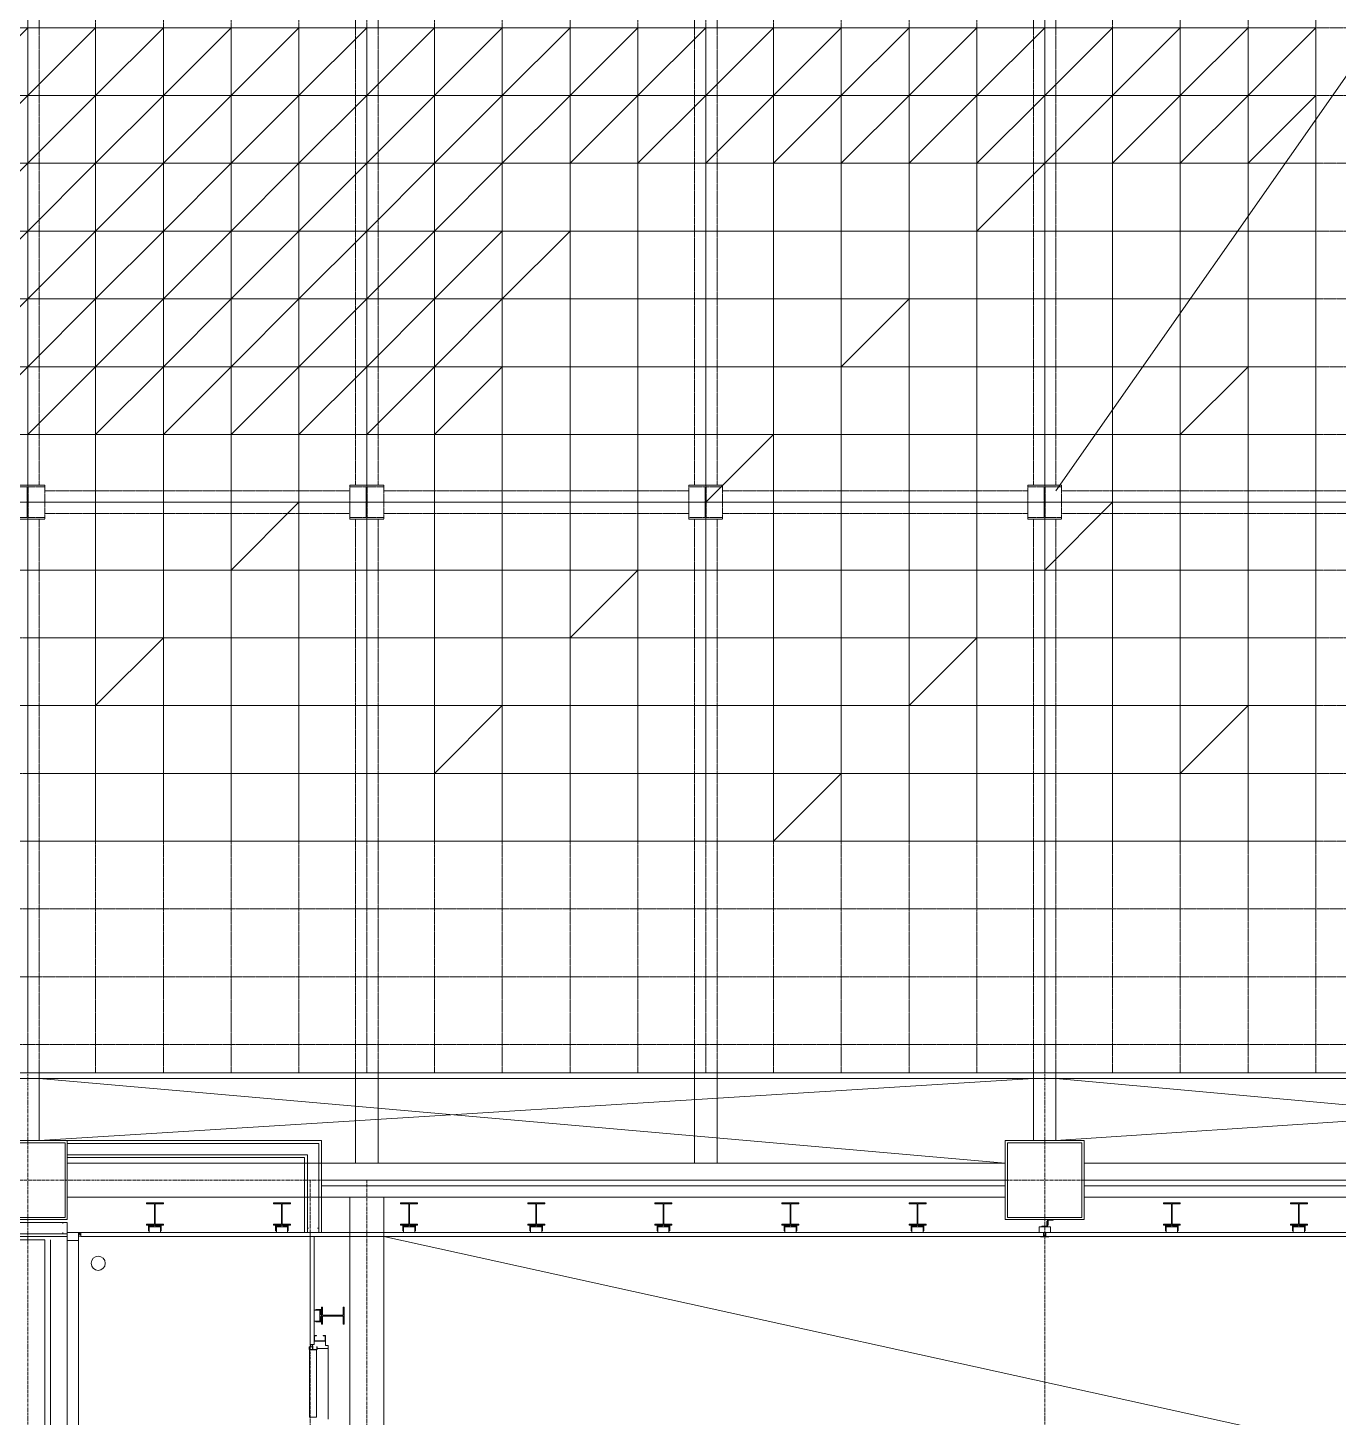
# Model space of a CAD drawing. Extents: x 73996 to 686888, y -9729 to 263202.
# Drawn here: x 471926 to 483523, y 179104 to 191402 of the extents above; entities that cross this region are included whole.
import ezdxf

# ---------------------------------------------------------------- set-up
doc = ezdxf.new("R2010")
doc.units = 0
doc.header["$LTSCALE"] = 20
doc.linetypes.add('Data Center Layout_L20$0$CENTER', pattern=[2, 1.25, -0.25, 0.25, -0.25])
doc.linetypes.add('Data Center Layout_L20$0$DOTK1', pattern=[0.1, 0.05, -0.05])
for name, color, linetype, lineweight in [('Data Center Layout_L20$0$$ALDG', 252, 'Data Center Layout_L20$0$DOTK1', 0), ('Data Center Layout_L20$0$$ALDG-P', 252, 'Continuous', 0), ('Data Center Layout_L20$0$$AREA-RC', 252, 'Continuous', 0), ('Data Center Layout_L20$0$$OOBIKI', 252, 'Data Center Layout_L20$0$DOTK1', 0), ('Data Center Layout_L20$0$ARC', 252, 'Continuous', 0), ('Data Center Layout_L20$0$H-SIN', 252, 'Data Center Layout_L20$0$CENTER', 9), ('Data Center Layout_L20$0$HOJO1', 252, 'Continuous', 0), ('Data Center Layout_L20$0$K-SIN', 252, 'Data Center Layout_L20$0$CENTER', 9), ('Data Center Layout_L20$0$SUGATA3', 252, 'Continuous', 0)]:
    doc.layers.add(name, color=color, linetype=linetype, lineweight=lineweight)

# ---------------------------------------------------------------- blocks, each defined once
blk = doc.blocks.new('Data Center Layout_L20$0$45%-AL-G')
blk.add_line((600, 600), (0, 0))
blk.add_lwpolyline([(0, 0), (600, 0), (600, 600), (0, 600)], close=True)
blk = doc.blocks.new('Data Center Layout_L20$0$BLANK')
blk.add_lwpolyline([(0, 0), (600, 0), (600, 600), (0, 600)], close=True)
blk = doc.blocks.new('Data Center Layout_L20$0$A$C80dc7663')
at = {"layer": 'Data Center Layout_L20$0$$ALDG'}
for p, q in [((514540.24, 183095.59), (514540.24, 148995.59)), ((515140.24, 183095.59), (515140.24, 148995.59)), ((515740.24, 183095.59), (515740.24, 148995.59)), ((516340.24, 183095.59), (516340.24, 148995.59)), ((516940.24, 183095.59), (516940.24, 148995.59)), ((517540.24, 183095.59), (517540.24, 148995.59)), ((518140.24, 183095.59), (518140.24, 148995.59)), ((518740.24, 183095.59), (518740.24, 148995.59)), ((519340.24, 183095.59), (519340.24, 148995.59)), ((519940.24, 183095.59), (519940.24, 148995.59)), ((520540.24, 183095.59), (520540.24, 148995.59)), ((521140.24, 183095.59), (521140.24, 148995.59)), ((521740.24, 183095.59), (521740.24, 148995.59)), ((522340.24, 183095.59), (522340.24, 148995.59)), ((523540.24, 182303.09), (523540.24, 148995.59)), ((524140.24, 182193.09), (524140.24, 148995.59)), ((524740.24, 182193.09), (524740.24, 148995.59)), ((525340.24, 182193.09), (525340.24, 148995.59)), ((513940.24, 165695.59), (513940.24, 148995.59)), ((522940.24, 165695.59), (522940.24, 148995.59)), ((531290.24, 158245.59), (334590.24, 158245.59)), ((531290.24, 157645.59), (334590.24, 157645.59)), ((334590.24, 157045.59), (531290.24, 157045.59)), ((531290.24, 156445.59), (334590.24, 156445.59)), ((334590.24, 155845.59), (531290.24, 155845.59)), ((531290.24, 155245.59), (334590.24, 155245.59)), ((334590.24, 154645.59), (531290.24, 154645.59)), ((531290.24, 154045.59), (334590.24, 154045.59)), ((334590.24, 153445.59), (531290.24, 153445.59)), ((531290.24, 152845.59), (334590.24, 152845.59)), ((334590.24, 152245.59), (531290.24, 152245.59)), ((531290.24, 151645.59), (334590.24, 151645.59)), ((334590.24, 151045.59), (531290.24, 151045.59)), ((531290.24, 150445.59), (334590.24, 150445.59)), ((334590.24, 149845.59), (531290.24, 149845.59)), ((531290.24, 149245.59), (334590.24, 149245.59))]:
    blk.add_line(p, q, dxfattribs=at)
at = {"layer": 'Data Center Layout_L20$0$$ALDG-P'}
blk.add_lwpolyline([(495940.24, 148995.59), (495940.24, 151045.59), (525340.24, 151045.59), (525340.24, 157045.59), (518140.24, 157045.59), (518140.24, 154645.59), (509140.24, 154645.59), (509140.24, 153445.59), (505540.24, 153445.59), (505540.24, 154645.59), (500740.24, 154645.59), (500740.24, 157045.59), (499540.24, 157045.59)], dxfattribs=at)
at = {"layer": 'Data Center Layout_L20$0$$AREA-RC'}
for points in [[(495940.24, 151045.59), (525340.24, 151045.59), (525340.24, 164845.59), (529540.24, 164845.59), (529540.24, 148945.59), (509790.24, 148945.59), (509790.24, 148395.59), (507890.24, 148395.59), (507890.24, 148945.59), (495940.24, 148945.59)], [(518740.24, 158245.59), (524140.24, 158245.59), (524140.24, 163645.59), (518740.24, 163645.59)]]:
    blk.add_lwpolyline(points, close=True, dxfattribs=at)
at = {"layer": 'Data Center Layout_L20$0$$OOBIKI'}
for p, q in [((514040.24, 154195.59), (514040.24, 159895.59)), ((516840.24, 154195.59), (516840.24, 159895.59)), ((517040.24, 154195.59), (517040.24, 159895.59)), ((519840.24, 154195.59), (519840.24, 159895.59)), ((520040.24, 154195.59), (520040.24, 159895.59)), ((522840.24, 154195.59), (522840.24, 159895.59)), ((523040.24, 154195.59), (523040.24, 159895.59)), ((514090.24, 154145.59), (516790.24, 154145.59)), ((517090.24, 154145.59), (519790.24, 154145.59)), ((520090.24, 154145.59), (522790.24, 154145.59)), ((523090.24, 154145.59), (525790.24, 154145.59)), ((514040.24, 148395.59), (514040.24, 153895.59)), ((514090.24, 153945.59), (516790.24, 153945.59)), ((516840.24, 148195.59), (516840.24, 153895.59)), ((517040.24, 148195.59), (517040.24, 153895.59)), ((517090.24, 153945.59), (519790.24, 153945.59)), ((519840.24, 148195.59), (519840.24, 153895.59)), ((520040.24, 148195.59), (520040.24, 153895.59)), ((520090.24, 153945.59), (522790.24, 153945.59)), ((522840.24, 148395.59), (522840.24, 153895.59)), ((523040.24, 148395.59), (523040.24, 153895.59)), ((523090.24, 153945.59), (525790.24, 153945.59))]:
    blk.add_line(p, q, dxfattribs=at)
at = {"layer": 'Data Center Layout_L20$0$$OOBIKI', "linetype": 'Data Center Layout_L20$0$DOTK1'}
for points in [[(513790.24, 154195.59), (514090.24, 154195.59), (514090.24, 154180.59), (513945.24, 154180.59), (513945.24, 153910.59), (514090.24, 153910.59), (514090.24, 153895.59), (513790.24, 153895.59), (513790.24, 153910.59), (513935.24, 153910.59), (513935.24, 154180.59), (513790.24, 154180.59)], [(516790.24, 154195.59), (517090.24, 154195.59), (517090.24, 154180.59), (516945.24, 154180.59), (516945.24, 153910.59), (517090.24, 153910.59), (517090.24, 153895.59), (516790.24, 153895.59), (516790.24, 153910.59), (516935.24, 153910.59), (516935.24, 154180.59), (516790.24, 154180.59)], [(519790.24, 154195.59), (520090.24, 154195.59), (520090.24, 154180.59), (519945.24, 154180.59), (519945.24, 153910.59), (520090.24, 153910.59), (520090.24, 153895.59), (519790.24, 153895.59), (519790.24, 153910.59), (519935.24, 153910.59), (519935.24, 154180.59), (519790.24, 154180.59)], [(522790.24, 154195.59), (523090.24, 154195.59), (523090.24, 154180.59), (522945.24, 154180.59), (522945.24, 153910.59), (523090.24, 153910.59), (523090.24, 153895.59), (522790.24, 153895.59), (522790.24, 153910.59), (522935.24, 153910.59), (522935.24, 154180.59), (522790.24, 154180.59)]]:
    blk.add_lwpolyline(points, close=True, dxfattribs=at)
at = {"layer": 'Data Center Layout_L20$0$$OOBIKI'}
for points in [[(513790.24, 153895.59), (514090.24, 153895.59), (514090.24, 154195.59), (513790.24, 154195.59)], [(516790.24, 153895.59), (517090.24, 153895.59), (517090.24, 154195.59), (516790.24, 154195.59)], [(519790.24, 153895.59), (520090.24, 153895.59), (520090.24, 154195.59), (519790.24, 154195.59)], [(522790.24, 153895.59), (523090.24, 153895.59), (523090.24, 154195.59), (522790.24, 154195.59)]]:
    blk.add_lwpolyline(points, close=True, dxfattribs=at)
at = {"layer": 'Data Center Layout_L20$0$ARC'}
for p, q in [((509740.24, 148995.59), (531290.24, 148995.59)), ((509790.24, 148945.59), (531340.24, 148945.59)), ((522590.24, 148195.59), (514040.24, 148945.59)), ((522840.24, 148945.59), (514040.24, 148395.59)), ((523040.24, 148395.59), (531290.24, 148945.59)), ((523040.24, 148945.59), (531290.24, 148195.59)), ((516540.24, 148395.59), (514290.24, 148395.59)), ((516515.24, 148370.59), (514290.24, 148370.59)), ((516515.24, 148370.59), (516515.24, 147580.59)), ((516540.24, 148395.59), (516540.24, 147580.59)), ((516415.24, 148270.59), (514290.24, 148270.59)), ((516390.24, 148245.59), (514290.24, 148245.59)), ((516390.24, 148245.59), (516390.24, 147580.59)), ((516415.24, 148270.59), (516415.24, 147580.59)), ((514290.24, 148195.59), (522590.24, 148195.59)), ((523290.24, 148195.59), (531290.24, 148195.59)), ((514290.24, 147895.59), (522590.24, 147895.59)), ((516790.24, 147895.59), (516790.24, 140395.59)), ((517090.24, 147895.59), (517090.24, 140395.59)), ((523290.24, 147895.59), (531290.24, 147895.59)), ((509590.24, 147545.59), (514290.24, 147545.59)), ((514290.24, 147570.59), (509615.24, 147570.59)), ((514140.24, 144125.59), (514140.24, 147515.59)), ((514290.24, 147510.59), (514290.24, 144130.59)), ((514390.24, 147545.59), (514390.24, 147580.59)), ((514390.24, 147510.59), (514390.24, 144130.59)), ((541940.24, 147580.59), (514410.24, 147580.59)), ((514410.24, 147545.59), (514410.24, 147580.59)), ((541940.24, 147545.59), (514410.24, 147545.59)), ((516440.24, 146590.59), (516440.24, 147545.59)), ((516475.71, 146590.59), (516475.71, 147545.59)), ((517090.24, 147545.59), (549590.24, 140395.59)), ((516576.55, 146659.65), (516576.55, 146581.37)), ((516430.24, 146545.89), (516430.24, 146570.09)), ((516430.54, 146545.59), (516500.24, 146545.59)), ((516430.74, 146570.59), (516452.94, 146570.59)), ((516431.84, 146568.99), (516431.84, 146547.19)), ((516431.84, 146568.99), (516460.24, 146568.99)), ((516431.84, 146547.19), (516452.94, 146547.19)), ((516441.24, 146590.59), (516460.24, 146590.59)), ((516442.18, 146572.78), (516442.18, 146588.6)), ((516452.94, 146570.59), (516453.24, 146570.29)), ((516452.94, 146547.19), (516453.24, 146546.89)), ((516453.54, 146570.59), (516453.24, 146570.29)), ((516453.54, 146547.19), (516453.24, 146546.89)), ((516453.54, 146570.59), (516458.24, 146570.59)), ((516453.54, 146547.19), (516460.24, 146547.19)), ((516458.24, 146578.29), (516458.24, 146577.89)), ((516458.24, 146571.34), (516458.24, 146570.59)), ((516458.26, 146571.43), (516458.26, 146590.59)), ((516458.54, 146578.59), (516461.34, 146578.59)), ((516458.54, 146577.59), (516460.24, 146577.59)), ((516458.71, 146571.59), (516460.24, 146570.59)), ((516460.24, 146590.59), (516475.71, 146590.59)), ((516460.24, 146585.59), (516460.24, 146590.59)), ((516460.24, 146577.59), (516460.24, 146575.14)), ((516460.24, 146575.14), (516460.54, 146574.84)), ((516460.24, 146574.54), (516460.54, 146574.84)), ((516460.24, 146574.54), (516460.24, 146570.59)), ((516460.24, 146568.99), (516460.24, 146547.19)), ((516461.24, 146568.99), (516461.84, 146563.99)), ((516461.24, 146568.99), (516465.44, 146568.99)), ((516461.24, 146547.19), (516461.84, 146552.19)), ((516461.24, 146547.19), (516483.94, 146547.19)), ((516461.84, 146578.09), (516461.84, 146570.59)), ((516461.84, 146570.59), (516465.44, 146570.59)), ((516461.84, 146563.99), (516461.84, 146552.19)), ((516483.94, 146547.19), (516484.24, 146546.89)), ((516484.54, 146547.19), (516484.24, 146546.89)), ((516484.54, 146547.19), (516498.64, 146547.19)), ((516495.04, 146570.59), (516499.74, 146570.59)), ((516495.04, 146568.99), (516498.64, 146568.99)), ((516498.64, 146568.99), (516498.64, 146547.19)), ((516500.24, 146570.09), (516500.24, 146545.59)), ((516500.24, 146556.37), (516597.95, 146556.37)), ((516576.55, 146581.37), (516597.95, 146581.37)), ((516599.95, 146579.37), (516599.95, 146558.37)), ((516599.95, 146558.37), (516599.95, 145928.37))]:
    blk.add_line(p, q, dxfattribs=at)
at = {"layer": 'Data Center Layout_L20$0$ARC', "linetype": 'Continuous'}
for p, q in [((516540.24, 148045.59), (522590.24, 148045.59)), ((516540.24, 147995.59), (522590.24, 147995.59)), ((531590.24, 148045.59), (523290.24, 148045.59)), ((531590.24, 147995.59), (523290.24, 147995.59))]:
    blk.add_line(p, q, dxfattribs=at)
at = {"layer": 'Data Center Layout_L20$0$ARC'}
for points in [[(513840.24, 148945.59), (514040.24, 148945.59), (514040.24, 148395.59), (513840.24, 148395.59)], [(516840.24, 148945.59), (517040.24, 148945.59), (517040.24, 148195.59), (516840.24, 148195.59)], [(519840.24, 148945.59), (520040.24, 148945.59), (520040.24, 148195.59), (519840.24, 148195.59)], [(522840.24, 148945.59), (523040.24, 148945.59), (523040.24, 148395.59), (522840.24, 148395.59)], [(513590.24, 147695.59), (513590.24, 148395.59), (514290.24, 148395.59), (514290.24, 147695.59)], [(513610.24, 147715.59), (513610.24, 148375.59), (514270.24, 148375.59), (514270.24, 147715.59)], [(522590.24, 147695.59), (522590.24, 148395.59), (523290.24, 148395.59), (523290.24, 147695.59)], [(522610.24, 147715.59), (522610.24, 148375.59), (523270.24, 148375.59), (523270.24, 147715.59)], [(514990.24, 147645.59), (515140.24, 147645.59), (515140.24, 147654.59), (515068.24, 147654.59), (515068.24, 147836.59), (515140.24, 147836.59), (515140.24, 147845.59), (514990.24, 147845.59), (514990.24, 147836.59), (515062.24, 147836.59), (515062.24, 147654.59), (514990.24, 147654.59)], [(516115.24, 147645.59), (516265.24, 147645.59), (516265.24, 147654.59), (516193.24, 147654.59), (516193.24, 147836.59), (516265.24, 147836.59), (516265.24, 147845.59), (516115.24, 147845.59), (516115.24, 147836.59), (516187.24, 147836.59), (516187.24, 147654.59), (516115.24, 147654.59)], [(517240.24, 147645.59), (517390.24, 147645.59), (517390.24, 147654.59), (517318.24, 147654.59), (517318.24, 147836.59), (517390.24, 147836.59), (517390.24, 147845.59), (517240.24, 147845.59), (517240.24, 147836.59), (517312.24, 147836.59), (517312.24, 147654.59), (517240.24, 147654.59)], [(518365.24, 147645.59), (518515.24, 147645.59), (518515.24, 147654.59), (518443.24, 147654.59), (518443.24, 147836.59), (518515.24, 147836.59), (518515.24, 147845.59), (518365.24, 147845.59), (518365.24, 147836.59), (518437.24, 147836.59), (518437.24, 147654.59), (518365.24, 147654.59)], [(519490.24, 147645.59), (519640.24, 147645.59), (519640.24, 147654.59), (519568.24, 147654.59), (519568.24, 147836.59), (519640.24, 147836.59), (519640.24, 147845.59), (519490.24, 147845.59), (519490.24, 147836.59), (519562.24, 147836.59), (519562.24, 147654.59), (519490.24, 147654.59)], [(520615.24, 147645.59), (520765.24, 147645.59), (520765.24, 147654.59), (520693.24, 147654.59), (520693.24, 147836.59), (520765.24, 147836.59), (520765.24, 147845.59), (520615.24, 147845.59), (520615.24, 147836.59), (520687.24, 147836.59), (520687.24, 147654.59), (520615.24, 147654.59)], [(521740.24, 147645.59), (521890.24, 147645.59), (521890.24, 147654.59), (521818.24, 147654.59), (521818.24, 147836.59), (521890.24, 147836.59), (521890.24, 147845.59), (521740.24, 147845.59), (521740.24, 147836.59), (521812.24, 147836.59), (521812.24, 147654.59), (521740.24, 147654.59)], [(523990.24, 147645.59), (524140.24, 147645.59), (524140.24, 147654.59), (524068.24, 147654.59), (524068.24, 147836.59), (524140.24, 147836.59), (524140.24, 147845.59), (523990.24, 147845.59), (523990.24, 147836.59), (524062.24, 147836.59), (524062.24, 147654.59), (523990.24, 147654.59)], [(525115.24, 147645.59), (525265.24, 147645.59), (525265.24, 147654.59), (525193.24, 147654.59), (525193.24, 147836.59), (525265.24, 147836.59), (525265.24, 147845.59), (525115.24, 147845.59), (525115.24, 147836.59), (525187.24, 147836.59), (525187.24, 147654.59), (525115.24, 147654.59)], [(515009.24, 147595.59), (515009.24, 147645.59), (515059.24, 147645.59), (515059.24, 147639.59), (515015.24, 147639.59), (515015.24, 147595.59)], [(515015.24, 147630.59), (515115.24, 147630.59), (515115.24, 147580.59), (515015.24, 147580.59)], [(515121.24, 147595.59), (515121.24, 147645.59), (515071.24, 147645.59), (515071.24, 147639.59), (515115.24, 147639.59), (515115.24, 147595.59)], [(516134.24, 147595.59), (516134.24, 147645.59), (516184.24, 147645.59), (516184.24, 147639.59), (516140.24, 147639.59), (516140.24, 147595.59)], [(516140.24, 147630.59), (516240.24, 147630.59), (516240.24, 147580.59), (516140.24, 147580.59)], [(516246.24, 147595.59), (516246.24, 147645.59), (516196.24, 147645.59), (516196.24, 147639.59), (516240.24, 147639.59), (516240.24, 147595.59)], [(517259.24, 147595.59), (517259.24, 147645.59), (517309.24, 147645.59), (517309.24, 147639.59), (517265.24, 147639.59), (517265.24, 147595.59)], [(517265.24, 147630.59), (517365.24, 147630.59), (517365.24, 147580.59), (517265.24, 147580.59)], [(517371.24, 147595.59), (517371.24, 147645.59), (517321.24, 147645.59), (517321.24, 147639.59), (517365.24, 147639.59), (517365.24, 147595.59)], [(518384.24, 147595.59), (518384.24, 147645.59), (518434.24, 147645.59), (518434.24, 147639.59), (518390.24, 147639.59), (518390.24, 147595.59)], [(518390.24, 147630.59), (518490.24, 147630.59), (518490.24, 147580.59), (518390.24, 147580.59)], [(518496.24, 147595.59), (518496.24, 147645.59), (518446.24, 147645.59), (518446.24, 147639.59), (518490.24, 147639.59), (518490.24, 147595.59)], [(519509.24, 147595.59), (519509.24, 147645.59), (519559.24, 147645.59), (519559.24, 147639.59), (519515.24, 147639.59), (519515.24, 147595.59)], [(519515.24, 147630.59), (519615.24, 147630.59), (519615.24, 147580.59), (519515.24, 147580.59)], [(519621.24, 147595.59), (519621.24, 147645.59), (519571.24, 147645.59), (519571.24, 147639.59), (519615.24, 147639.59), (519615.24, 147595.59)], [(520634.24, 147595.59), (520634.24, 147645.59), (520684.24, 147645.59), (520684.24, 147639.59), (520640.24, 147639.59), (520640.24, 147595.59)], [(520640.24, 147630.59), (520740.24, 147630.59), (520740.24, 147580.59), (520640.24, 147580.59)], [(520746.24, 147595.59), (520746.24, 147645.59), (520696.24, 147645.59), (520696.24, 147639.59), (520740.24, 147639.59), (520740.24, 147595.59)], [(521759.24, 147595.59), (521759.24, 147645.59), (521809.24, 147645.59), (521809.24, 147639.59), (521765.24, 147639.59), (521765.24, 147595.59)], [(521765.24, 147630.59), (521865.24, 147630.59), (521865.24, 147580.59), (521765.24, 147580.59)], [(521871.24, 147595.59), (521871.24, 147645.59), (521821.24, 147645.59), (521821.24, 147639.59), (521865.24, 147639.59), (521865.24, 147595.59)], [(522890.24, 147630.59), (522990.24, 147630.59), (522990.24, 147580.59), (522890.24, 147580.59)], [(522915.24, 147630.59), (522965.24, 147630.59), (522965.24, 147680.59), (522959.24, 147680.59), (522959.24, 147636.59), (522915.24, 147636.59)], [(522965.24, 147645.59), (522965.24, 147695.59), (523015.24, 147695.59), (523015.24, 147689.59), (522971.24, 147689.59), (522971.24, 147645.59)], [(524009.24, 147595.59), (524009.24, 147645.59), (524059.24, 147645.59), (524059.24, 147639.59), (524015.24, 147639.59), (524015.24, 147595.59)], [(524015.24, 147630.59), (524115.24, 147630.59), (524115.24, 147580.59), (524015.24, 147580.59)], [(524121.24, 147595.59), (524121.24, 147645.59), (524071.24, 147645.59), (524071.24, 147639.59), (524115.24, 147639.59), (524115.24, 147595.59)], [(525134.24, 147595.59), (525134.24, 147645.59), (525184.24, 147645.59), (525184.24, 147639.59), (525140.24, 147639.59), (525140.24, 147595.59)], [(525140.24, 147630.59), (525240.24, 147630.59), (525240.24, 147580.59), (525140.24, 147580.59)], [(525246.24, 147595.59), (525246.24, 147645.59), (525196.24, 147645.59), (525196.24, 147639.59), (525240.24, 147639.59), (525240.24, 147595.59)], [(514290.24, 147510.59), (514390.24, 147510.59), (514390.24, 147580.59), (514290.24, 147580.59)], [(522930.24, 147545.59), (522950.24, 147545.59), (522950.24, 147580.59), (522930.24, 147580.59)], [(516525.24, 146795.59), (516525.24, 146895.59), (516475.24, 146895.59), (516475.24, 146795.59)], [(516490.24, 146901.59), (516540.24, 146901.59), (516540.24, 146851.59), (516534.24, 146851.59), (516534.24, 146895.59), (516490.24, 146895.59)], [(516540.24, 146770.59), (516540.24, 146920.59), (516549.24, 146920.59), (516549.24, 146848.59), (516731.24, 146848.59), (516731.24, 146920.59), (516740.24, 146920.59), (516740.24, 146770.59), (516731.24, 146770.59), (516731.24, 146842.59), (516549.24, 146842.59), (516549.24, 146770.59)], [(516490.24, 146789.59), (516540.24, 146789.59), (516540.24, 146839.59), (516534.24, 146839.59), (516534.24, 146795.59), (516490.24, 146795.59)], [(516434.73, 145948.49), (516434.73, 146542.59), (516494.73, 146542.59), (516494.73, 145948.49)]]:
    blk.add_lwpolyline(points, close=True, dxfattribs=at)
for points in [[(514250.24, 147660.59), (514250.24, 147670.59), (514290.24, 147670.59), (514290.24, 147570.59), (514250.24, 147570.59), (514250.24, 147580.59)], [(516425.24, 147620.59), (516415.24, 147620.59), (516415.24, 147580.59), (516515.24, 147580.59), (516515.24, 147620.59), (516505.24, 147620.59)], [(514410.24, 147560.59), (514390.24, 147580.59), (514410.24, 147580.59), (514410.24, 147560.59), (514390.24, 147560.59), (514390.24, 147580.59)], [(522902.74, 147543.59), (522932.74, 147543.59), (522932.74, 147559.59), (522947.74, 147559.59), (522947.74, 147543.59), (522977.74, 147543.59)]]:
    blk.add_lwpolyline(points, dxfattribs=at)
for points in [[(514410.24, 147545.59), (514410.24, 147560.59), (514390.24, 147560.59), (514390.24, 147545.59, -0.29445667)], [(516495.71, 146668.42), (516478.01, 146668.42), (516478.01, 146623.02), (516573.41, 146623.02), (516573.41, 146668.42), (516555.71, 146668.42), (516555.71, 146670.72), (516573.41, 146670.72, -0.41421356), (516575.71, 146668.42), (516575.71, 146623.02, -0.41421356), (516573.41, 146620.72), (516478.01, 146620.72, -0.41421356), (516475.71, 146623.02), (516475.71, 146668.42, -0.41421356), (516478.01, 146670.72), (516495.71, 146670.72)]]:
    blk.add_lwpolyline(points, format="xyb", close=True, dxfattribs=at)
blk.add_circle((514564.13, 147309.34), 62.5, dxfattribs=at)
for centre, radius, start, end in [((516430.74, 146570.09), 0.5, 90, 180), ((516430.54, 146545.89), 0.3, 180, 270), ((516441.24, 146591.59), 1, 180, 270), ((516440.22, 146588.9), 1.98, 351.353305, 58.929519), ((516440.22, 146572.48), 1.98, 301.070481, 8.646695), ((516458.54, 146578.29), 0.3, 90, 180), ((516458.54, 146577.89), 0.3, 180, 270), ((516458.54, 146571.34), 0.3, 56.976132, 180), ((516461.34, 146578.09), 0.5, 360, 90), ((516465.44, 146569.79), 0.8, 269.999966, 90.000034), ((516495.04, 146569.79), 0.8, 90.000004, 269.999996), ((516499.74, 146570.09), 0.5, 360, 90), ((516597.95, 146579.37), 2, 0, 90), ((516597.95, 146558.37), 2, 270, 0)]:
    blk.add_arc(centre, radius, start, end, dxfattribs=at)
at = {"layer": 'Data Center Layout_L20$0$H-SIN'}
for p, q in [((513940.24, 124521.53), (513940.24, 230045.59)), ((522940.24, 124521.53), (522940.24, 230045.59)), ((294307.41, 154045.59), (588940.24, 154045.59)), ((294307.41, 148045.59), (588940.24, 148045.59))]:
    blk.add_line(p, q, dxfattribs=at)
at = {"layer": 'Data Center Layout_L20$0$HOJO1'}
blk.add_line((531290.24, 165945.59), (523040.24, 154145.59), dxfattribs=at)
at = {"layer": 'Data Center Layout_L20$0$K-SIN'}
for p, q in [((516440.24, 148045.59), (516440.24, 126521.53)), ((516940.24, 148045.59), (516940.24, 126521.53))]:
    blk.add_line(p, q, dxfattribs=at)
at = {"layer": 'Data Center Layout_L20$0$SUGATA3'}
for p, q in [((509715.24, 147670.59), (514290.24, 147670.59)), ((509590.24, 147515.59), (514090.24, 147515.59)), ((514090.24, 144125.59), (514090.24, 147515.59))]:
    blk.add_line(p, q, dxfattribs=at)
at = {"layer": 'Data Center Layout_L20$0$$ALDG-P'}
for name, p in [('Data Center Layout_L20$0$45%-AL-G', (513340.24, 157645.59)), ('Data Center Layout_L20$0$45%-AL-G', (513940.24, 157645.59)), ('Data Center Layout_L20$0$45%-AL-G', (514540.24, 157645.59)), ('Data Center Layout_L20$0$45%-AL-G', (515140.24, 157645.59)), ('Data Center Layout_L20$0$45%-AL-G', (515740.24, 157645.59)), ('Data Center Layout_L20$0$45%-AL-G', (516340.24, 157645.59)), ('Data Center Layout_L20$0$45%-AL-G', (516940.24, 157645.59)), ('Data Center Layout_L20$0$45%-AL-G', (517540.24, 157645.59)), ('Data Center Layout_L20$0$45%-AL-G', (518140.24, 157645.59)), ('Data Center Layout_L20$0$45%-AL-G', (518740.24, 157645.59)), ('Data Center Layout_L20$0$45%-AL-G', (519340.24, 157645.59)), ('Data Center Layout_L20$0$45%-AL-G', (519940.24, 157645.59)), ('Data Center Layout_L20$0$45%-AL-G', (520540.24, 157645.59)), ('Data Center Layout_L20$0$45%-AL-G', (521140.24, 157645.59)), ('Data Center Layout_L20$0$45%-AL-G', (521740.24, 157645.59)), ('Data Center Layout_L20$0$45%-AL-G', (522340.24, 157645.59)), ('Data Center Layout_L20$0$45%-AL-G', (522940.24, 157645.59)), ('Data Center Layout_L20$0$45%-AL-G', (523540.24, 157645.59)), ('Data Center Layout_L20$0$45%-AL-G', (524140.24, 157645.59)), ('Data Center Layout_L20$0$45%-AL-G', (524740.24, 157645.59)), ('Data Center Layout_L20$0$45%-AL-G', (513340.24, 157045.59)), ('Data Center Layout_L20$0$45%-AL-G', (513940.24, 157045.59)), ('Data Center Layout_L20$0$45%-AL-G', (514540.24, 157045.59)), ('Data Center Layout_L20$0$45%-AL-G', (515140.24, 157045.59)), ('Data Center Layout_L20$0$45%-AL-G', (515740.24, 157045.59)), ('Data Center Layout_L20$0$45%-AL-G', (516340.24, 157045.59)), ('Data Center Layout_L20$0$45%-AL-G', (516940.24, 157045.59)), ('Data Center Layout_L20$0$45%-AL-G', (517540.24, 157045.59)), ('Data Center Layout_L20$0$45%-AL-G', (518140.24, 157045.59)), ('Data Center Layout_L20$0$45%-AL-G', (518740.24, 157045.59)), ('Data Center Layout_L20$0$45%-AL-G', (519340.24, 157045.59)), ('Data Center Layout_L20$0$45%-AL-G', (519940.24, 157045.59)), ('Data Center Layout_L20$0$45%-AL-G', (520540.24, 157045.59)), ('Data Center Layout_L20$0$45%-AL-G', (521140.24, 157045.59)), ('Data Center Layout_L20$0$45%-AL-G', (521740.24, 157045.59)), ('Data Center Layout_L20$0$45%-AL-G', (522340.24, 157045.59)), ('Data Center Layout_L20$0$45%-AL-G', (522940.24, 157045.59)), ('Data Center Layout_L20$0$45%-AL-G', (523540.24, 157045.59)), ('Data Center Layout_L20$0$45%-AL-G', (524140.24, 157045.59)), ('Data Center Layout_L20$0$45%-AL-G', (524740.24, 157045.59)), ('Data Center Layout_L20$0$45%-AL-G', (513340.24, 156445.59)), ('Data Center Layout_L20$0$45%-AL-G', (513940.24, 156445.59)), ('Data Center Layout_L20$0$45%-AL-G', (514540.24, 156445.59)), ('Data Center Layout_L20$0$45%-AL-G', (515140.24, 156445.59)), ('Data Center Layout_L20$0$45%-AL-G', (515740.24, 156445.59)), ('Data Center Layout_L20$0$45%-AL-G', (516340.24, 156445.59)), ('Data Center Layout_L20$0$45%-AL-G', (516940.24, 156445.59)), ('Data Center Layout_L20$0$45%-AL-G', (517540.24, 156445.59)), ('Data Center Layout_L20$0$BLANK', (518140.24, 156445.59)), ('Data Center Layout_L20$0$BLANK', (518740.24, 156445.59)), ('Data Center Layout_L20$0$BLANK', (519340.24, 156445.59)), ('Data Center Layout_L20$0$BLANK', (519940.24, 156445.59)), ('Data Center Layout_L20$0$BLANK', (520540.24, 156445.59)), ('Data Center Layout_L20$0$BLANK', (521140.24, 156445.59)), ('Data Center Layout_L20$0$BLANK', (521740.24, 156445.59)), ('Data Center Layout_L20$0$45%-AL-G', (522340.24, 156445.59)), ('Data Center Layout_L20$0$BLANK', (522940.24, 156445.59)), ('Data Center Layout_L20$0$BLANK', (523540.24, 156445.59)), ('Data Center Layout_L20$0$BLANK', (524140.24, 156445.59)), ('Data Center Layout_L20$0$BLANK', (524740.24, 156445.59)), ('Data Center Layout_L20$0$45%-AL-G', (513340.24, 155845.59)), ('Data Center Layout_L20$0$45%-AL-G', (513940.24, 155845.59)), ('Data Center Layout_L20$0$45%-AL-G', (514540.24, 155845.59)), ('Data Center Layout_L20$0$45%-AL-G', (515140.24, 155845.59)), ('Data Center Layout_L20$0$45%-AL-G', (515740.24, 155845.59)), ('Data Center Layout_L20$0$45%-AL-G', (516340.24, 155845.59)), ('Data Center Layout_L20$0$45%-AL-G', (516940.24, 155845.59)), ('Data Center Layout_L20$0$45%-AL-G', (517540.24, 155845.59)), ('Data Center Layout_L20$0$45%-AL-G', (518140.24, 155845.59)), ('Data Center Layout_L20$0$BLANK', (518740.24, 155845.59)), ('Data Center Layout_L20$0$BLANK', (519340.24, 155845.59)), ('Data Center Layout_L20$0$BLANK', (519940.24, 155845.59)), ('Data Center Layout_L20$0$BLANK', (520540.24, 155845.59)), ('Data Center Layout_L20$0$BLANK', (521140.24, 155845.59)), ('Data Center Layout_L20$0$BLANK', (521740.24, 155845.59)), ('Data Center Layout_L20$0$BLANK', (522340.24, 155845.59)), ('Data Center Layout_L20$0$BLANK', (522940.24, 155845.59)), ('Data Center Layout_L20$0$BLANK', (523540.24, 155845.59)), ('Data Center Layout_L20$0$BLANK', (524140.24, 155845.59)), ('Data Center Layout_L20$0$BLANK', (524740.24, 155845.59)), ('Data Center Layout_L20$0$45%-AL-G', (513340.24, 155245.59)), ('Data Center Layout_L20$0$45%-AL-G', (513940.24, 155245.59)), ('Data Center Layout_L20$0$45%-AL-G', (514540.24, 155245.59)), ('Data Center Layout_L20$0$45%-AL-G', (515140.24, 155245.59)), ('Data Center Layout_L20$0$45%-AL-G', (515740.24, 155245.59)), ('Data Center Layout_L20$0$45%-AL-G', (516340.24, 155245.59)), ('Data Center Layout_L20$0$45%-AL-G', (516940.24, 155245.59)), ('Data Center Layout_L20$0$45%-AL-G', (517540.24, 155245.59)), ('Data Center Layout_L20$0$BLANK', (518140.24, 155245.59)), ('Data Center Layout_L20$0$BLANK', (518740.24, 155245.59)), ('Data Center Layout_L20$0$BLANK', (519340.24, 155245.59)), ('Data Center Layout_L20$0$BLANK', (519940.24, 155245.59)), ('Data Center Layout_L20$0$BLANK', (520540.24, 155245.59)), ('Data Center Layout_L20$0$45%-AL-G', (521140.24, 155245.59)), ('Data Center Layout_L20$0$BLANK', (521740.24, 155245.59)), ('Data Center Layout_L20$0$BLANK', (522340.24, 155245.59)), ('Data Center Layout_L20$0$BLANK', (522940.24, 155245.59)), ('Data Center Layout_L20$0$BLANK', (523540.24, 155245.59)), ('Data Center Layout_L20$0$BLANK', (524140.24, 155245.59)), ('Data Center Layout_L20$0$BLANK', (524740.24, 155245.59)), ('Data Center Layout_L20$0$45%-AL-G', (513340.24, 154645.59)), ('Data Center Layout_L20$0$45%-AL-G', (513940.24, 154645.59)), ('Data Center Layout_L20$0$45%-AL-G', (514540.24, 154645.59)), ('Data Center Layout_L20$0$45%-AL-G', (515140.24, 154645.59)), ('Data Center Layout_L20$0$45%-AL-G', (515740.24, 154645.59)), ('Data Center Layout_L20$0$45%-AL-G', (516340.24, 154645.59)), ('Data Center Layout_L20$0$45%-AL-G', (516940.24, 154645.59)), ('Data Center Layout_L20$0$45%-AL-G', (517540.24, 154645.59)), ('Data Center Layout_L20$0$BLANK', (518140.24, 154645.59)), ('Data Center Layout_L20$0$BLANK', (518740.24, 154645.59)), ('Data Center Layout_L20$0$BLANK', (519340.24, 154645.59)), ('Data Center Layout_L20$0$BLANK', (519940.24, 154645.59)), ('Data Center Layout_L20$0$BLANK', (520540.24, 154645.59)), ('Data Center Layout_L20$0$BLANK', (521140.24, 154645.59)), ('Data Center Layout_L20$0$BLANK', (521740.24, 154645.59)), ('Data Center Layout_L20$0$BLANK', (522340.24, 154645.59)), ('Data Center Layout_L20$0$BLANK', (522940.24, 154645.59)), ('Data Center Layout_L20$0$BLANK', (523540.24, 154645.59)), ('Data Center Layout_L20$0$45%-AL-G', (524140.24, 154645.59)), ('Data Center Layout_L20$0$BLANK', (524740.24, 154645.59)), ('Data Center Layout_L20$0$BLANK', (513940.24, 154045.59)), ('Data Center Layout_L20$0$BLANK', (514540.24, 154045.59)), ('Data Center Layout_L20$0$BLANK', (515140.24, 154045.59)), ('Data Center Layout_L20$0$BLANK', (515740.24, 154045.59)), ('Data Center Layout_L20$0$BLANK', (516340.24, 154045.59)), ('Data Center Layout_L20$0$BLANK', (516940.24, 154045.59)), ('Data Center Layout_L20$0$BLANK', (517540.24, 154045.59)), ('Data Center Layout_L20$0$BLANK', (518140.24, 154045.59)), ('Data Center Layout_L20$0$BLANK', (518740.24, 154045.59)), ('Data Center Layout_L20$0$BLANK', (519340.24, 154045.59)), ('Data Center Layout_L20$0$45%-AL-G', (519940.24, 154045.59)), ('Data Center Layout_L20$0$BLANK', (520540.24, 154045.59)), ('Data Center Layout_L20$0$BLANK', (521140.24, 154045.59)), ('Data Center Layout_L20$0$BLANK', (521740.24, 154045.59)), ('Data Center Layout_L20$0$BLANK', (522340.24, 154045.59)), ('Data Center Layout_L20$0$BLANK', (522940.24, 154045.59)), ('Data Center Layout_L20$0$BLANK', (523540.24, 154045.59)), ('Data Center Layout_L20$0$BLANK', (524140.24, 154045.59)), ('Data Center Layout_L20$0$BLANK', (524740.24, 154045.59)), ('Data Center Layout_L20$0$BLANK', (513940.24, 153445.59)), ('Data Center Layout_L20$0$BLANK', (514540.24, 153445.59)), ('Data Center Layout_L20$0$BLANK', (515140.24, 153445.59)), ('Data Center Layout_L20$0$45%-AL-G', (515740.24, 153445.59)), ('Data Center Layout_L20$0$BLANK', (516340.24, 153445.59)), ('Data Center Layout_L20$0$BLANK', (516940.24, 153445.59)), ('Data Center Layout_L20$0$BLANK', (517540.24, 153445.59)), ('Data Center Layout_L20$0$BLANK', (518140.24, 153445.59)), ('Data Center Layout_L20$0$BLANK', (518740.24, 153445.59)), ('Data Center Layout_L20$0$BLANK', (519340.24, 153445.59)), ('Data Center Layout_L20$0$BLANK', (519940.24, 153445.59)), ('Data Center Layout_L20$0$BLANK', (520540.24, 153445.59)), ('Data Center Layout_L20$0$BLANK', (521140.24, 153445.59)), ('Data Center Layout_L20$0$BLANK', (521740.24, 153445.59)), ('Data Center Layout_L20$0$BLANK', (522340.24, 153445.59)), ('Data Center Layout_L20$0$45%-AL-G', (522940.24, 153445.59)), ('Data Center Layout_L20$0$BLANK', (523540.24, 153445.59)), ('Data Center Layout_L20$0$BLANK', (524140.24, 153445.59)), ('Data Center Layout_L20$0$BLANK', (524740.24, 153445.59)), ('Data Center Layout_L20$0$BLANK', (513940.24, 152845.59)), ('Data Center Layout_L20$0$BLANK', (514540.24, 152845.59)), ('Data Center Layout_L20$0$BLANK', (515140.24, 152845.59)), ('Data Center Layout_L20$0$BLANK', (515740.24, 152845.59)), ('Data Center Layout_L20$0$BLANK', (516340.24, 152845.59)), ('Data Center Layout_L20$0$BLANK', (516940.24, 152845.59)), ('Data Center Layout_L20$0$BLANK', (517540.24, 152845.59)), ('Data Center Layout_L20$0$BLANK', (518140.24, 152845.59)), ('Data Center Layout_L20$0$45%-AL-G', (518740.24, 152845.59)), ('Data Center Layout_L20$0$BLANK', (519340.24, 152845.59)), ('Data Center Layout_L20$0$BLANK', (519940.24, 152845.59)), ('Data Center Layout_L20$0$BLANK', (520540.24, 152845.59)), ('Data Center Layout_L20$0$BLANK', (521140.24, 152845.59)), ('Data Center Layout_L20$0$BLANK', (521740.24, 152845.59)), ('Data Center Layout_L20$0$BLANK', (522340.24, 152845.59)), ('Data Center Layout_L20$0$BLANK', (522940.24, 152845.59)), ('Data Center Layout_L20$0$BLANK', (523540.24, 152845.59)), ('Data Center Layout_L20$0$BLANK', (524140.24, 152845.59)), ('Data Center Layout_L20$0$BLANK', (524740.24, 152845.59)), ('Data Center Layout_L20$0$BLANK', (513940.24, 152245.59)), ('Data Center Layout_L20$0$45%-AL-G', (514540.24, 152245.59)), ('Data Center Layout_L20$0$BLANK', (515140.24, 152245.59)), ('Data Center Layout_L20$0$BLANK', (515740.24, 152245.59)), ('Data Center Layout_L20$0$BLANK', (516340.24, 152245.59)), ('Data Center Layout_L20$0$BLANK', (516940.24, 152245.59)), ('Data Center Layout_L20$0$BLANK', (517540.24, 152245.59)), ('Data Center Layout_L20$0$BLANK', (518140.24, 152245.59)), ('Data Center Layout_L20$0$BLANK', (518740.24, 152245.59)), ('Data Center Layout_L20$0$BLANK', (519340.24, 152245.59)), ('Data Center Layout_L20$0$BLANK', (519940.24, 152245.59)), ('Data Center Layout_L20$0$BLANK', (520540.24, 152245.59)), ('Data Center Layout_L20$0$BLANK', (521140.24, 152245.59)), ('Data Center Layout_L20$0$45%-AL-G', (521740.24, 152245.59)), ('Data Center Layout_L20$0$BLANK', (522340.24, 152245.59)), ('Data Center Layout_L20$0$BLANK', (522940.24, 152245.59)), ('Data Center Layout_L20$0$BLANK', (523540.24, 152245.59)), ('Data Center Layout_L20$0$BLANK', (524140.24, 152245.59)), ('Data Center Layout_L20$0$BLANK', (524740.24, 152245.59)), ('Data Center Layout_L20$0$BLANK', (513940.24, 151645.59)), ('Data Center Layout_L20$0$BLANK', (514540.24, 151645.59)), ('Data Center Layout_L20$0$BLANK', (515140.24, 151645.59)), ('Data Center Layout_L20$0$BLANK', (515740.24, 151645.59)), ('Data Center Layout_L20$0$BLANK', (516340.24, 151645.59)), ('Data Center Layout_L20$0$BLANK', (516940.24, 151645.59)), ('Data Center Layout_L20$0$45%-AL-G', (517540.24, 151645.59)), ('Data Center Layout_L20$0$BLANK', (518140.24, 151645.59)), ('Data Center Layout_L20$0$BLANK', (518740.24, 151645.59)), ('Data Center Layout_L20$0$BLANK', (519340.24, 151645.59)), ('Data Center Layout_L20$0$BLANK', (519940.24, 151645.59)), ('Data Center Layout_L20$0$BLANK', (520540.24, 151645.59)), ('Data Center Layout_L20$0$BLANK', (521140.24, 151645.59)), ('Data Center Layout_L20$0$BLANK', (521740.24, 151645.59)), ('Data Center Layout_L20$0$BLANK', (522340.24, 151645.59)), ('Data Center Layout_L20$0$BLANK', (522940.24, 151645.59)), ('Data Center Layout_L20$0$BLANK', (523540.24, 151645.59)), ('Data Center Layout_L20$0$45%-AL-G', (524140.24, 151645.59)), ('Data Center Layout_L20$0$BLANK', (524740.24, 151645.59)), ('Data Center Layout_L20$0$BLANK', (513940.24, 151045.59)), ('Data Center Layout_L20$0$BLANK', (514540.24, 151045.59)), ('Data Center Layout_L20$0$BLANK', (515140.24, 151045.59)), ('Data Center Layout_L20$0$BLANK', (515740.24, 151045.59)), ('Data Center Layout_L20$0$BLANK', (516340.24, 151045.59)), ('Data Center Layout_L20$0$BLANK', (516940.24, 151045.59)), ('Data Center Layout_L20$0$BLANK', (517540.24, 151045.59)), ('Data Center Layout_L20$0$BLANK', (518140.24, 151045.59)), ('Data Center Layout_L20$0$BLANK', (518740.24, 151045.59)), ('Data Center Layout_L20$0$BLANK', (519340.24, 151045.59)), ('Data Center Layout_L20$0$BLANK', (519940.24, 151045.59)), ('Data Center Layout_L20$0$45%-AL-G', (520540.24, 151045.59)), ('Data Center Layout_L20$0$BLANK', (521140.24, 151045.59)), ('Data Center Layout_L20$0$BLANK', (521740.24, 151045.59)), ('Data Center Layout_L20$0$BLANK', (522340.24, 151045.59)), ('Data Center Layout_L20$0$BLANK', (522940.24, 151045.59)), ('Data Center Layout_L20$0$BLANK', (523540.24, 151045.59)), ('Data Center Layout_L20$0$BLANK', (524140.24, 151045.59)), ('Data Center Layout_L20$0$BLANK', (524740.24, 151045.59))]:
    blk.add_blockref(name, p, dxfattribs=at)
blk = doc.blocks.new('Data Center Layout_L20')
blk.add_blockref('Data Center Layout_L20$0$A$C80dc7663', (-42015, 33157))

msp = doc.modelspace()

# ---------------------------------------------------------------- block references
msp.add_blockref('Data Center Layout_L20', (0, 0))

doc.saveas('drawing.dxf')
